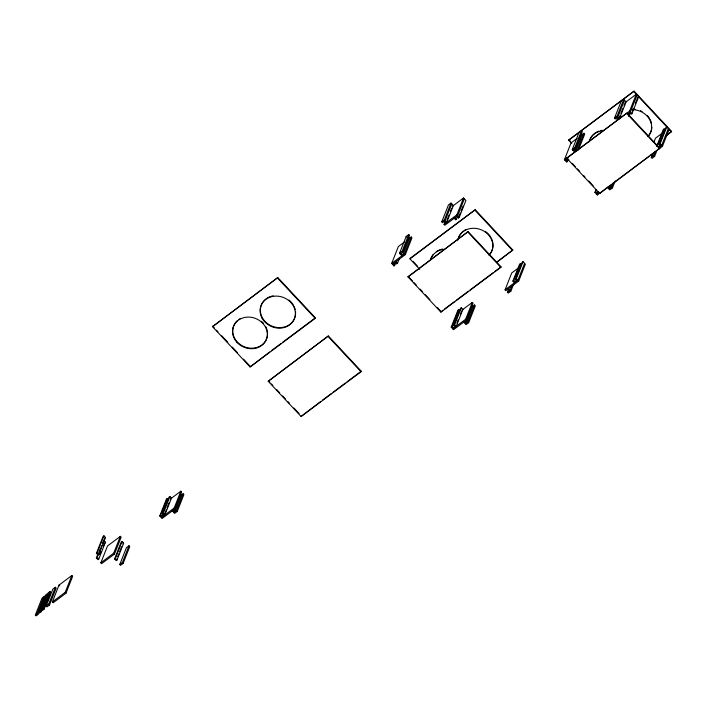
<?xml version="1.0" encoding="UTF-8"?>
<svg xmlns="http://www.w3.org/2000/svg" width="707" height="707" viewBox="0 0 707 707"><rect width="100%" height="100%" fill="white"/><g stroke="black" fill="none" stroke-linecap="round" stroke-linejoin="round"><path stroke-width="1.06" d="M35.35 615.019L42.022 598.175L43.728 596.902L44.514 597.742L37.842 614.586L36.137 615.859L35.35 615.019L37.064 613.747L43.728 596.902M38.567 612.227L45.239 595.382L46.954 594.101L47.731 594.941L41.068 611.785L39.353 613.066L38.567 612.227L40.281 610.945L46.954 594.101M41.563 609.637L48.235 592.793L49.95 591.512L50.727 592.351L44.064 609.195L42.349 610.477L41.563 609.637L43.277 608.356L49.95 591.512M46.158 606.04L52.831 589.196L55.402 587.278L56.18 588.118L49.517 604.962L46.945 606.88L46.158 606.04L48.73 604.123L55.402 587.278M52.362 601.931L59.026 585.087L71.875 575.498L72.653 576.338L65.99 593.182L53.14 602.771L52.362 601.931L65.203 592.342L71.875 575.498M96.408 553.298L103.081 536.454L103.938 535.809L105.502 537.488L98.83 554.332L97.981 554.968L96.408 553.298L97.266 552.653L103.938 535.809M102.701 543.453L103.876 540.484L105.44 542.163L98.777 559.007L97.919 559.644L96.346 557.964L97.919 554.005M99.157 551.999L100.332 549.03M102.683 543.082L104.645 538.124L105.502 537.488M96.346 557.964L97.204 557.328L101.914 545.442M99.881 554.695L101.057 551.716M103.408 545.777L105.44 542.163M100.854 562.79L107.526 545.945L120.367 536.357L121.153 537.196L114.481 554.041L101.64 563.629L100.854 562.79L113.694 553.201L120.367 536.357M114.578 558.954L121.242 542.11L122.099 541.465L123.672 543.144L117 559.988L116.142 560.633L114.578 558.954L115.435 558.309L122.099 541.465M117.715 556.665L118.891 553.696M119.677 551.716L121.631 546.758M212.515 326.678L277.798 277.559L315.384 317.832L315.181 318.362L250.101 366.951L212.515 326.678L277.798 277.559M119.766 564.513L126.438 547.669L129.001 545.751L129.788 546.591L123.115 563.435L120.544 565.353L119.766 564.513L122.338 562.595L129.001 545.751M170.564 498.877L180.833 491.206L181.619 492.045L174.947 508.89L162.106 518.478L159.755 515.96L166.428 499.115L167.285 498.479L168.849 500.158M159.755 515.96L160.613 515.323L167.285 498.479M166.286 509.747L163.927 515.695L162.363 514.016L169.035 497.171L169.892 496.526L171.456 498.205L164.784 515.049L163.22 513.37L169.892 496.526M162.504 514.669L161.32 517.639L174.169 508.05L180.833 491.206M163.361 514.024L162.177 517.003L160.613 515.323M167.064 507.767L169.026 502.81M173.949 508.245L173.162 510.224L174.726 511.903L181.399 495.059L180.356 493.937M174.656 510.56L173.869 512.54L176.441 510.622L183.113 493.778L183.891 494.617L177.227 511.461L174.656 513.379L172.305 510.861M176.229 506.592L177.404 503.623M179.366 498.665L180.152 496.685M250.101 366.951L269.659 351.98M268.209 381.259L328.348 335.975L361.242 371.21L361.038 371.741L301.102 416.494L268.209 381.259L328.348 335.975M301.102 416.494L320.695 401.488M396.07 262.315L394.038 265.929L391.687 263.411L398.35 246.566L404.351 242.086M394.038 265.929L395.213 262.951M401.885 255.793L399.535 253.274L406.198 236.43L408.77 234.512L409.556 235.351L402.884 252.196L400.312 254.113M399.535 253.274L402.097 251.356L408.77 234.512M395.072 262.297L396.636 263.976L397.493 263.34L399.455 258.382M391.687 263.411L404.528 253.822L411.2 236.978L411.978 237.808L405.314 254.653L392.465 264.25M419.728 269.323L409.954 258.85L410.157 258.329L475.228 209.732L512.822 250.013L496.782 262.359M407.983 276.879L468.122 231.604L501.016 266.839L500.812 267.37L440.876 312.123L407.983 276.879L468.122 231.604M451.791 203.908L445.118 220.752L442.555 222.67L441.769 221.83L448.441 204.986L451.004 203.068L453.355 205.587L446.683 222.431L444.341 219.912L451.004 203.068M464.34 198.817L457.668 215.662L444.827 225.25L444.04 224.411L445.216 221.432M447.01 220.098L448.972 215.149M450.536 211.181L451.711 208.212M444.04 224.411L456.881 214.822L463.553 197.978L465.904 200.488L459.232 217.332L458.375 217.977L456.81 216.298M454.203 218.242L455.768 219.921L457.809 216.307M458.375 217.977L460.337 213.019M461.123 211.04L463.085 206.082M409.954 258.85L475.228 209.732M440.876 312.123L442.847 310.276M462.007 310.09L472.285 302.419L473.063 303.259L466.399 320.103L453.558 329.692L451.207 327.173L457.871 310.329L458.728 309.693L459.771 310.815M451.207 327.173L452.065 326.537L458.728 309.693M455.379 326.908L453.814 325.229L460.478 308.385L461.335 307.748L462.899 309.427L456.236 326.272L454.663 324.593L461.335 307.748M454.804 325.247L453.629 328.216L452.065 326.537M456.943 322.949L458.127 319.971M460.478 314.032L461.653 311.053M452.772 328.852L465.613 319.264L472.285 302.419M468.061 316.824L465.321 323.753L467.884 321.835L474.556 304.991L475.343 305.831L468.67 322.675L466.099 324.593L463.748 322.083M469.634 312.856L471.596 307.907M517.064 280.847L515.491 279.168L522.164 262.324L523.021 261.687L525.372 264.206L518.699 281.05L505.858 290.639L505.072 289.799L511.744 272.955L518.593 267.838M513.6 284.241L510.852 291.178L508.28 293.096L507.502 292.256L508.678 289.287M514.457 282.791L512.893 281.112L519.557 264.268L520.414 263.631L521.457 264.754M571.786 143.477L568.782 140.251L568.985 139.73L634.055 91.141L671.65 131.414L665.287 136.539M512.893 281.112L513.742 280.476L520.414 263.631M512.027 285.389L510.065 290.338L507.502 292.256M515.491 279.168L516.349 278.531L523.021 261.687M516.49 279.185L515.315 282.155L513.742 280.476M568.401 159.596L566.758 162.221L564.416 159.702L571.079 142.858L577.071 138.386M524.585 263.366L517.922 280.211L505.072 289.799M566.811 158.28L626.95 113.005L659.843 148.24L599.704 193.524L566.811 158.28L567.023 157.758M574.614 152.085L572.263 149.575L578.927 132.73M572.263 149.575L574.826 147.657L581.499 130.813L582.285 131.643L575.613 148.497L573.041 150.414M575.003 151.095L576.178 148.125M578.529 142.178L580.491 137.229M577.257 150.114L583.929 133.27L584.707 134.109L578.432 149.964M623.662 100.845L624.52 100.208L617.847 117.053L615.276 118.97L614.498 118.131L621.161 101.287M617.061 116.213L623.733 99.369L626.084 101.888L619.412 118.732L617.061 116.213L614.498 118.131M616.769 120.703L617.945 117.733M620.127 115.409L618.554 119.368L616.99 117.689M620.914 113.42L622.876 108.471M624.051 105.493L624.838 103.514M568.782 140.251L634.055 91.141M610.486 185.101L597.309 194.946L594.958 192.428L596.134 189.458M594.958 192.428L596.593 189.803M597.309 192.127L596.522 194.107L599.094 192.189M564.416 159.702L629.61 111.114L636.282 94.27L625.147 102.577M598.166 191.482L597.38 193.462L595.815 191.791M597.309 194.946L598.087 192.958M637.069 95.109L630.397 111.953L627.825 113.871M630.529 112.607L628.496 116.213M599.704 193.524L599.907 193.002M632.279 111.299L633.463 108.321M635.425 103.372L637.776 97.425L638.633 96.788L631.961 113.633L631.104 114.269L629.539 112.59M610.247 186.038L609.072 189.008L611.635 187.09L613.208 183.122M611.493 184.403L609.929 188.371L608.356 186.692M607.507 187.328L609.849 189.847L612.421 187.929L615.17 180.992M653.922 142.169L655.495 138.201L663.201 132.448M656.953 150.485L654.602 156.433L652.031 158.35L651.253 157.511L652.04 155.531M656.644 146.367L663.307 129.522L664.165 128.886L665.729 130.556M657.492 145.73L664.165 128.886M655.389 151.625L653.825 155.593L651.253 157.511M659.242 144.422L665.914 127.578L666.772 126.933L660.099 143.777L659.242 144.422L660.815 146.102M659.065 147.401L660.241 144.431M668.336 128.612L661.672 145.456L658.208 148.046M650.467 155.248L662.45 146.296L669.122 129.452M408.628 238.895L411.2 236.978M452.427 206.285L463.553 197.978M441.769 221.83L444.341 219.912M271.417 350.663L281.094 343.443M282.853 342.135L314.509 318.495M581.278 135.24L583.929 133.27M565.193 160.542L567.765 158.624L568.843 159.711M180.541 495.695L183.113 493.778M496.994 261.829L512.822 250.013M666.374 135.355L669.891 132.722M162.363 514.016L163.22 513.37M122.815 543.789L123.672 543.144M322.463 400.171L331.274 393.596M333.041 392.279L345.378 383.061M347.137 381.745L361.242 371.21M444.606 308.959L454.309 301.721M456.068 300.404L468.405 291.196M470.173 289.879L493.088 272.769M494.847 271.453L501.016 266.839M612.253 183.785L649.273 156.141M471.984 306.909L474.556 304.991M453.814 325.229L454.663 324.593M633.852 91.663L671.438 131.935M629.61 111.114L631.961 113.633M660.099 143.777L662.45 146.296M626.747 113.527L659.64 148.77M652.252 153.914L654.602 156.433M651.394 154.55L652.968 156.229M581.092 133.482L582.135 134.604L575.463 151.448L573.898 149.769M568.985 139.73L570.487 141.338M574.826 147.657L575.613 148.497M611.635 187.09L612.421 187.929M572.255 163.361L575.242 166.569M577.486 168.973L579.731 171.377M583.461 175.38L584.963 176.98M588.701 180.983L593.182 185.791M566.051 159.906L567.615 161.585M475.024 210.262L512.61 250.534M456.881 214.822L459.232 217.332M516.349 278.531L518.699 281.05M455.061 217.606L456.625 219.285M467.919 232.126L500.812 267.37M508.501 288.659L510.852 291.178M444.261 221.397L445.834 223.076M507.644 289.304L509.217 290.984M408.363 237.19L409.406 238.312L402.743 255.156L401.169 253.477M471.799 305.15L472.842 306.272L466.178 323.117L464.605 321.438M406.198 236.43L406.985 237.269M413.171 261.546L417.678 266.38M404.528 253.822L405.314 254.653M465.613 319.264L466.399 320.103M402.097 251.356L402.884 252.196M467.884 321.835L468.67 322.675M395.929 261.661L397.493 263.34M408.195 276.357L412.676 281.165M414.169 282.765L416.414 285.168M420.152 289.172L422.397 291.576M425.384 294.775L429.874 299.582M437.35 307.589L441.088 311.593M393.322 263.605L394.886 265.284M277.586 278.09L315.181 318.362M328.145 336.497L361.038 371.741M268.413 380.728L269.915 382.328M271.408 383.928L272.902 385.536M276.64 389.539L279.627 392.738M282.623 395.947L285.61 399.146M287.855 401.549L289.349 403.158M293.829 407.957L299.07 413.568M212.719 326.148L214.221 327.765M216.483 330.178L217.986 331.786M221.742 335.816L227.76 342.259M232.267 347.093L237.534 352.731M243.544 359.174L250.313 366.429M174.169 508.05L174.947 508.89M176.441 510.622L177.227 511.461M113.694 553.201L114.481 554.041M122.338 562.595L123.115 563.435M115.435 558.309L117 559.988M97.266 552.653L98.83 554.332M97.204 557.328L98.777 559.007M59.026 585.087L59.812 585.926M65.203 592.342L65.99 593.182M48.73 604.123L49.517 604.962M43.277 608.356L44.064 609.195M40.281 610.945L41.068 611.785M37.064 613.747L37.842 614.586M295.535 311.654A17.922 15.722 21.6 0 1 271.559 325.962A17.922 15.722 21.6 0 1 266.062 298.849M266.937 298.248A17.922 15.722 21.6 0 1 273.273 295.826M288.96 300.007A17.922 15.722 21.6 0 1 293.617 305.521M294.112 306.493A17.922 15.722 21.6 0 1 295.19 309.569M267.264 330.929A17.684 15.51 21.6 0 1 245.391 347.155A17.684 15.51 21.6 0 1 237.225 320.766M238.86 319.467A17.684 15.51 21.6 0 1 240.689 318.38M261.466 321.34A17.684 15.51 21.6 0 1 263.393 323.249M265.859 326.899A17.684 15.51 21.6 0 1 267.016 329.913M457.827 240.106A17.922 15.722 21.6 0 1 481.6 229.952A17.922 15.722 21.6 0 1 490.066 254.113M430.351 260.397A17.684 15.51 21.6 0 1 444.226 249.324M492.629 241.741A17.922 15.722 21.6 0 1 488.908 255.156M458.039 239.576A17.922 15.722 21.6 0 1 463.5 231.021M464.375 230.42A17.922 15.722 21.6 0 1 466.275 229.368M485.656 231.622A17.922 15.722 21.6 0 1 491.056 237.693M491.551 238.674A17.922 15.722 21.6 0 1 492.346 240.707M430.563 259.867A17.684 15.51 21.6 0 1 433.25 254.44M436.299 251.639A17.684 15.51 21.6 0 1 440.108 249.712M440.938 249.447A17.684 15.51 21.6 0 1 442.662 249.041M617.211 119.518A17.922 15.722 21.6 0 1 618.042 117.645M632.968 109.682A17.922 15.722 21.6 0 1 649.229 118.856A17.922 15.722 21.6 0 1 648.893 135.514M589.178 141.798A17.684 15.51 21.6 0 1 603.053 130.733M651.854 127.331A17.922 15.722 21.6 0 1 647.736 136.557M633.172 109.152A17.922 15.722 21.6 0 1 635.019 109.293M640.418 110.734A17.922 15.722 21.6 0 1 642.115 111.538M647.25 115.462A17.922 15.722 21.6 0 1 649.441 118.334M649.883 119.094A17.922 15.722 21.6 0 1 651.456 123.142M589.382 141.267A17.684 15.51 21.6 0 1 598.935 131.113M600.623 130.627A17.684 15.51 21.6 0 1 602.373 130.3M262.103 318.221A17.922 15.722 21.6 0 0 292.627 321.932A17.922 15.722 21.6 0 0 278.54 296.242A17.922 15.722 21.6 0 0 262.103 318.221M236.677 342.047A17.684 15.51 21.6 0 0 266.327 339.528A17.684 15.51 21.6 0 0 246.787 317.151A17.684 15.51 21.6 0 0 236.677 342.047"/></g></svg>
